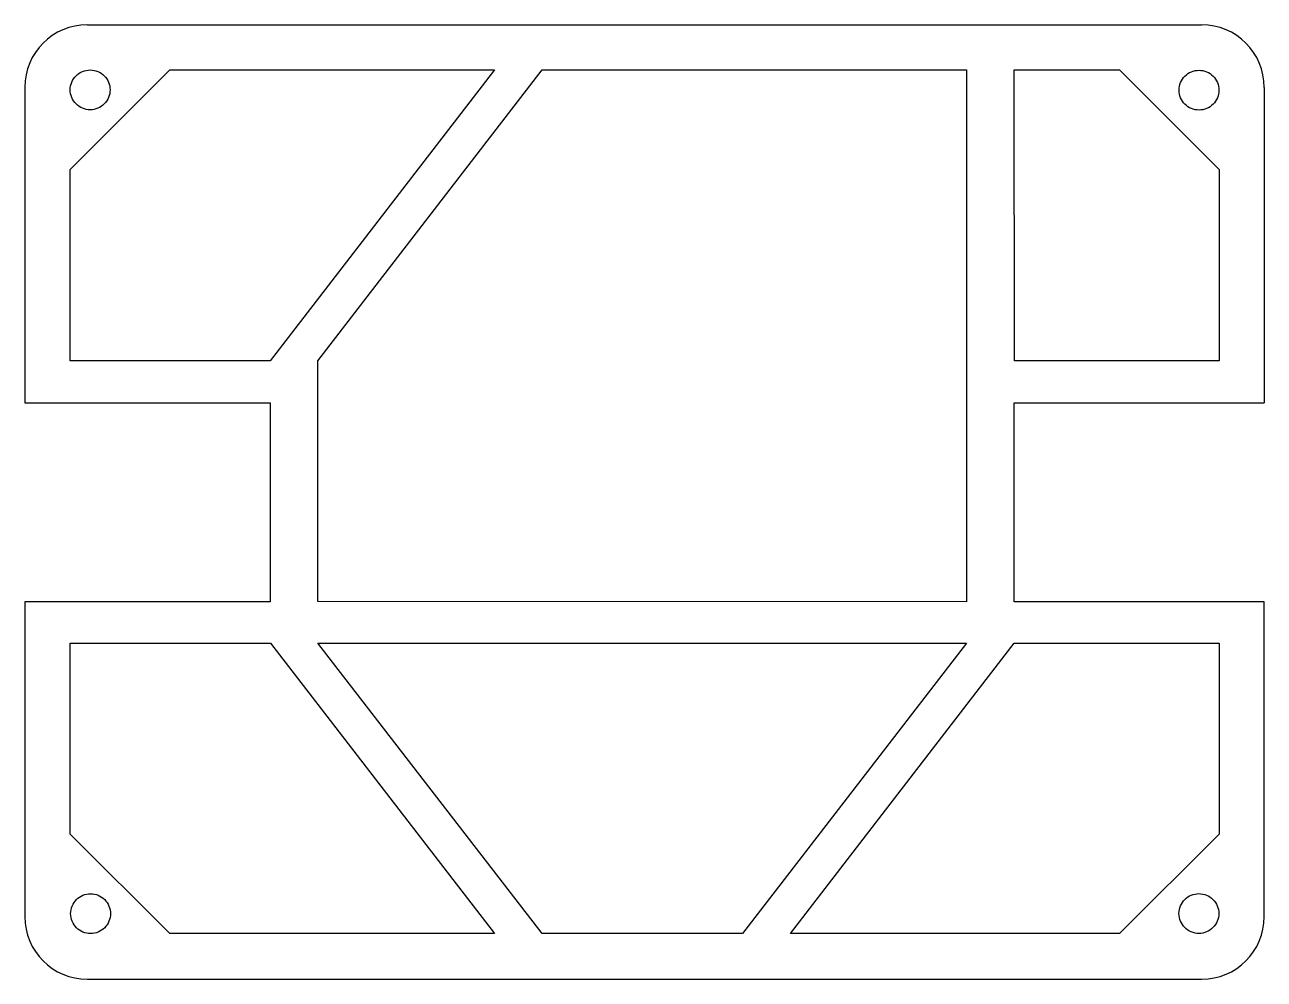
# Model space of a CAD drawing. Extents: x 0 to 99.6, y 0 to 76.7.
import ezdxf

# ---------------------------------------------------------------- set-up
doc = ezdxf.new("R2010")
doc.units = 0
doc.layers.get('0').update_dxf_attribs({"true_color": 0xffffff})

msp = doc.modelspace()

# ---------------------------------------------------------------- linework, layer by layer
at = {"color": 1, "true_color": 0xff0000}
for p, q in [((5.025, 76.699), (94.534, 76.699)), ((5.025, 76.699), (5.025, 76.699)), ((3.65, 65.069), (11.65, 73.069)), ((11.65, 73.069), (37.72, 73.07)), ((37.72, 73.07), (19.717, 49.697)), ((23.547, 49.697), (41.55, 73.069)), ((41.55, 73.069), (75.65, 73.069)), ((75.65, 73.069), (75.65, 30.315)), ((79.489, 49.697), (79.477, 73.069)), ((79.477, 73.069), (87.944, 73.069)), ((87.944, 73.069), (95.943, 65.069)), ((0, 71.667), (0, 53.644)), ((6.85, 71.469), (6.85, 71.469)), ((95.923, 71.446), (95.923, 71.446)), ((99.559, 71.667), (99.559, 53.644)), ((3.65, 53.461), (3.65, 65.069)), ((95.943, 65.069), (95.943, 49.697)), ((0, 53.644), (0, 46.318)), ((3.65, 49.697), (3.65, 53.461)), ((99.559, 53.644), (99.559, 46.318)), ((6.943, 49.697), (3.65, 49.697)), ((19.717, 49.697), (6.943, 49.697)), ((23.547, 30.35), (23.547, 49.697)), ((95.943, 49.697), (79.489, 49.697)), ((0, 46.318), (19.722, 46.318)), ((19.722, 46.318), (19.717, 30.315)), ((79.477, 30.315), (79.479, 46.318)), ((79.479, 46.318), (99.556, 46.318)), ((19.717, 30.315), (0, 30.315)), ((0, 30.315), (0, 5.033)), ((75.65, 30.315), (23.547, 30.35)), ((99.559, 30.315), (79.477, 30.315)), ((3.65, 11.67), (3.65, 27.002)), ((3.65, 27.002), (19.741, 27.002)), ((19.741, 27.002), (37.72, 3.67)), ((41.55, 3.67), (23.547, 27.002)), ((23.547, 27.002), (75.65, 27.002)), ((75.65, 27.002), (57.661, 3.67)), ((61.502, 3.67), (79.479, 27.002)), ((79.479, 27.002), (95.943, 27.002)), ((95.943, 27.002), (95.943, 11.67)), ((11.65, 3.67), (3.65, 11.67)), ((95.943, 11.67), (87.944, 3.67)), ((6.885, 5.269), (6.885, 5.269)), ((95.914, 5.278), (95.914, 5.278)), ((37.72, 3.67), (11.65, 3.67)), ((57.661, 3.67), (41.55, 3.67)), ((87.944, 3.67), (61.502, 3.67)), ((5.025, 0), (94.534, 0))]:
    msp.add_line(p, q, dxfattribs=at)
for points in [[(5.025, 76.699), (2.241, 76.699), (0, 74.455), (0, 71.667)], [(99.559, 71.667), (99.56, 74.455), (97.318, 76.699), (94.534, 76.699)], [(4.118, 72.6), (4.418, 72.9), (4.825, 73.069), (5.25, 73.069)], [(5.25, 73.069), (5.674, 73.069), (6.081, 72.9), (6.381, 72.6)], [(93.192, 72.577), (93.492, 72.877), (93.899, 73.046), (94.323, 73.046)], [(94.323, 73.046), (94.748, 73.046), (95.155, 72.877), (95.455, 72.577)], [(3.65, 71.469), (3.65, 71.893), (3.818, 72.3), (4.118, 72.6)], [(6.381, 72.6), (6.681, 72.3), (6.85, 71.893), (6.85, 71.469)], [(92.723, 71.446), (92.723, 71.87), (92.892, 72.277), (93.192, 72.577)], [(95.455, 72.577), (95.755, 72.277), (95.923, 71.87), (95.923, 71.446)], [(4.118, 70.338), (3.818, 70.638), (3.65, 71.045), (3.65, 71.469)], [(6.85, 71.469), (6.85, 71.045), (6.681, 70.638), (6.381, 70.338)], [(93.192, 70.314), (92.892, 70.614), (92.723, 71.021), (92.723, 71.446)], [(95.923, 71.446), (95.923, 71.021), (95.755, 70.614), (95.455, 70.314)], [(5.25, 69.869), (4.825, 69.869), (4.418, 70.038), (4.118, 70.338)], [(6.381, 70.338), (6.081, 70.038), (5.674, 69.869), (5.25, 69.869)], [(94.323, 69.846), (93.899, 69.846), (93.492, 70.014), (93.192, 70.314)], [(95.455, 70.314), (95.155, 70.014), (94.748, 69.846), (94.323, 69.846)], [(99.559, 5.033), (99.559, 13.46), (99.559, 21.888), (99.559, 30.315)], [(3.685, 5.269), (3.685, 5.694), (3.854, 6.101), (4.154, 6.401)], [(4.154, 6.401), (4.454, 6.701), (4.861, 6.869), (5.285, 6.869)], [(5.285, 6.869), (5.71, 6.869), (6.117, 6.701), (6.417, 6.401)], [(6.417, 6.401), (6.717, 6.101), (6.885, 5.694), (6.885, 5.269)], [(92.714, 5.278), (92.714, 5.702), (92.883, 6.109), (93.183, 6.409)], [(93.183, 6.409), (93.483, 6.709), (93.89, 6.878), (94.314, 6.878)], [(94.314, 6.878), (94.738, 6.878), (95.145, 6.709), (95.446, 6.409)], [(95.446, 6.409), (95.746, 6.109), (95.914, 5.702), (95.914, 5.278)], [(0, 5.033), (0, 2.245), (2.241, 0), (5.025, 0)], [(4.154, 4.138), (3.854, 4.438), (3.685, 4.845), (3.685, 5.269)], [(6.885, 5.269), (6.885, 4.845), (6.717, 4.438), (6.417, 4.138)], [(93.183, 4.146), (92.883, 4.446), (92.714, 4.853), (92.714, 5.278)], [(94.534, 0), (97.318, 0), (99.559, 2.245), (99.559, 5.033)], [(95.914, 5.278), (95.914, 4.853), (95.746, 4.446), (95.446, 4.146)], [(5.285, 3.669), (4.861, 3.669), (4.454, 3.838), (4.154, 4.138)], [(6.417, 4.138), (6.117, 3.838), (5.71, 3.669), (5.285, 3.669)], [(94.314, 3.678), (93.89, 3.678), (93.483, 3.846), (93.183, 4.146)], [(95.446, 4.146), (95.145, 3.846), (94.738, 3.678), (94.314, 3.678)]]:
    msp.add_open_spline(points, degree=3, dxfattribs=at)

doc.saveas('drawing.dxf')
